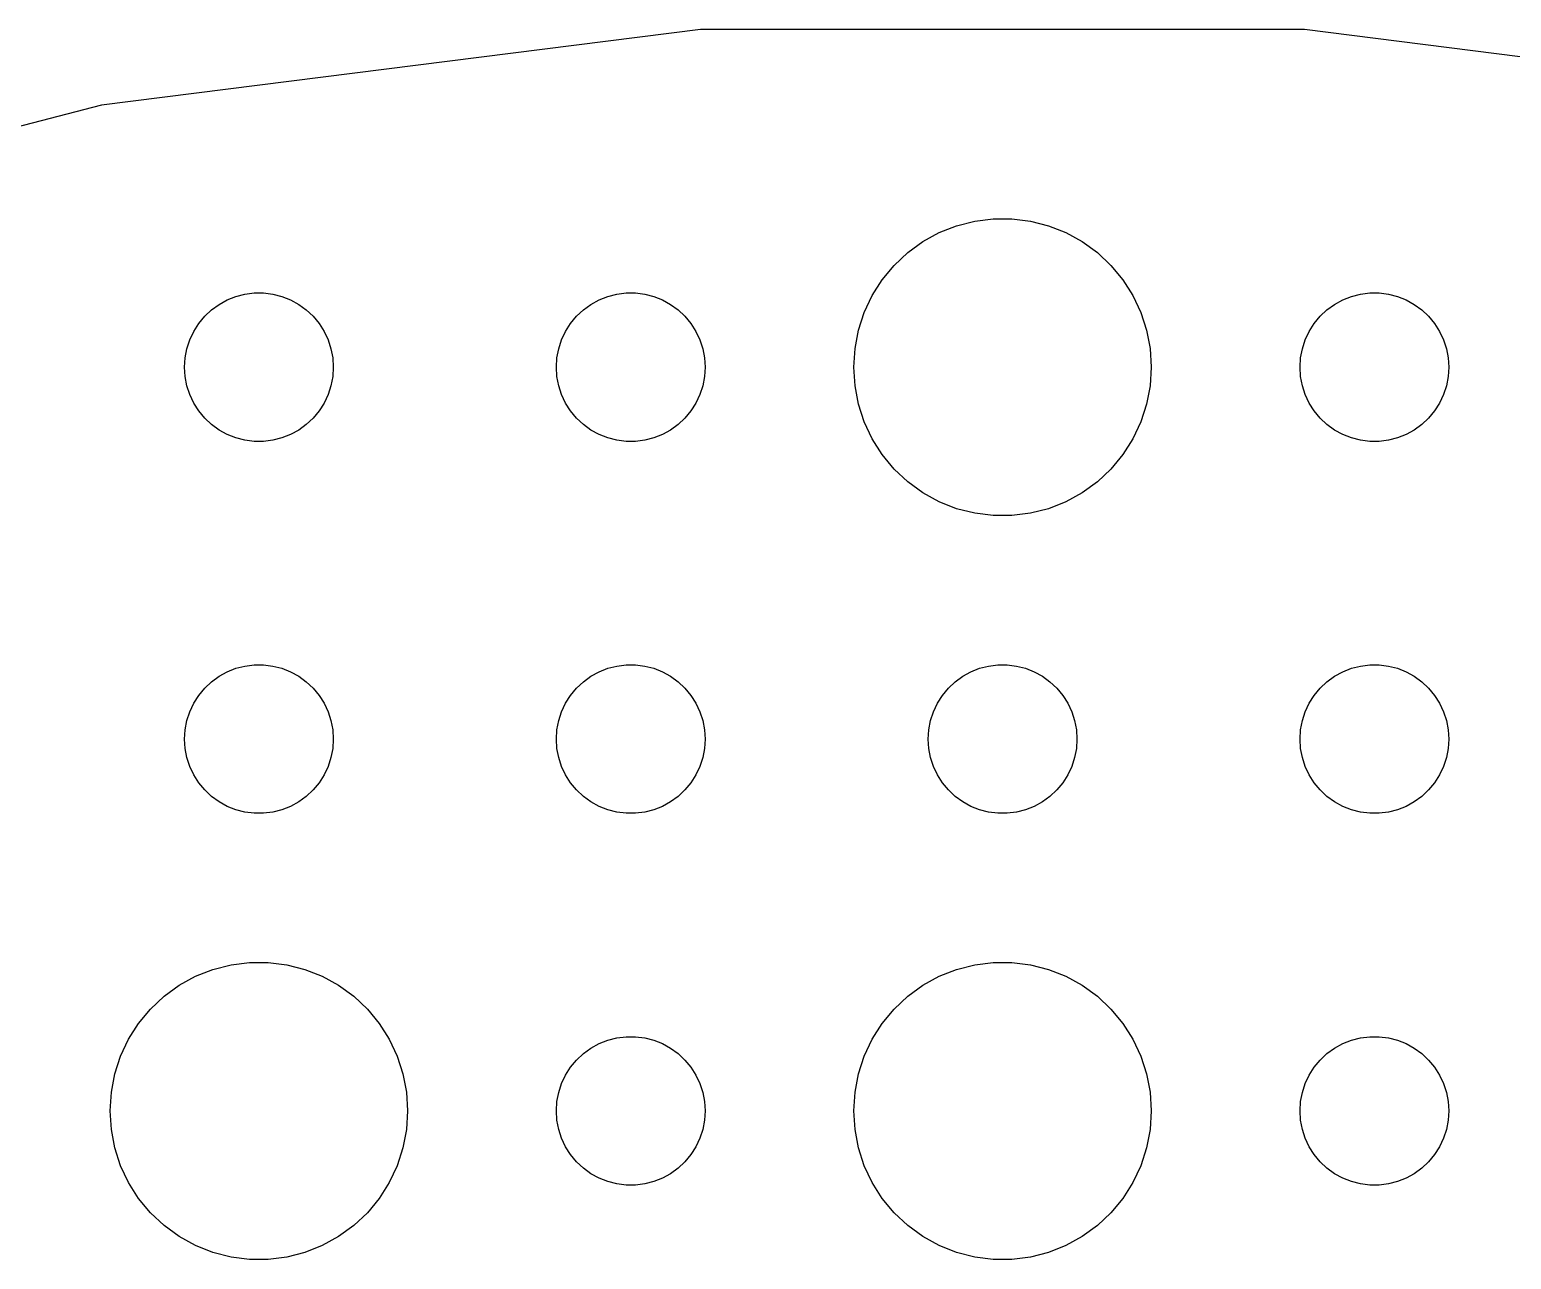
# Model space of a CAD drawing. Header units: metres. Extents: x -97 to 97, y -97 to 97.
# Drawn here: x -19.62 to 10.26, y 72.01 to 96.81 of the extents above; entities that cross this region are included whole.
import ezdxf

# ---------------------------------------------------------------- set-up
doc = ezdxf.new("R2010")
doc.units = ezdxf.units.M

msp = doc.modelspace()

# ---------------------------------------------------------------- linework, layer by layer
for p, q in [((-6.09067, 96.8086), (-18.176, 95.2819)), ((6.09067, 96.8086), (-6.09067, 96.8086)), ((18.176, 95.2819), (6.09067, 96.8086)), ((-18.176, 95.2819), (-29.9746, 92.2525)), ((-0.56213, 92.9469), (-0.18837, 92.9941)), ((-0.18837, 92.9941), (0.18837, 92.9941)), ((0.18837, 92.9941), (0.56213, 92.9469)), ((-1.60747, 92.533), (-1.27733, 92.7145)), ((-1.27733, 92.7145), (-0.92705, 92.8532)), ((-0.92705, 92.8532), (-0.56213, 92.9469)), ((0.56213, 92.9469), (0.92705, 92.8532)), ((0.92705, 92.8532), (1.27733, 92.7145)), ((1.27733, 92.7145), (1.60747, 92.533)), ((-1.91226, 92.3115), (-1.60747, 92.533)), ((1.60747, 92.533), (1.91226, 92.3115)), ((-2.1869, 92.0536), (-1.91226, 92.3115)), ((1.91226, 92.3115), (2.1869, 92.0536)), ((-2.62891, 91.4453), (-2.42705, 91.7634)), ((-2.42705, 91.7634), (-2.1869, 92.0536)), ((2.1869, 92.0536), (2.42705, 91.7634)), ((2.42705, 91.7634), (2.62891, 91.4453)), ((-15.4635, 91.4266), (-15.2811, 91.4734)), ((-15.2811, 91.4734), (-15.0942, 91.497)), ((-15.0942, 91.497), (-14.9058, 91.497)), ((-14.9058, 91.497), (-14.7189, 91.4734)), ((-14.7189, 91.4734), (-14.5365, 91.4266)), ((-7.96352, 91.4266), (-7.78107, 91.4734)), ((-7.78107, 91.4734), (-7.59418, 91.497)), ((-7.59418, 91.497), (-7.40581, 91.497)), ((-7.40581, 91.497), (-7.21892, 91.4734)), ((-7.21892, 91.4734), (-7.03647, 91.4266)), ((7.03647, 91.4266), (7.21892, 91.4734)), ((7.21892, 91.4734), (7.40581, 91.497)), ((7.40581, 91.497), (7.59418, 91.497)), ((7.59418, 91.497), (7.78107, 91.4734)), ((7.78107, 91.4734), (7.96352, 91.4266)), ((-15.9561, 91.1558), (-15.8037, 91.2665)), ((-15.8037, 91.2665), (-15.6387, 91.3572)), ((-15.6387, 91.3572), (-15.4635, 91.4266)), ((-14.5365, 91.4266), (-14.3613, 91.3572)), ((-14.3613, 91.3572), (-14.1963, 91.2665)), ((-14.1963, 91.2665), (-14.0439, 91.1558)), ((-8.45613, 91.1558), (-8.30373, 91.2665)), ((-8.30373, 91.2665), (-8.13866, 91.3572)), ((-8.13866, 91.3572), (-7.96352, 91.4266)), ((-7.03647, 91.4266), (-6.86133, 91.3572)), ((-6.86133, 91.3572), (-6.69626, 91.2665)), ((-6.69626, 91.2665), (-6.54385, 91.1558)), ((-2.78932, 91.1044), (-2.62891, 91.4453)), ((2.62891, 91.4453), (2.78932, 91.1044)), ((6.54385, 91.1558), (6.69626, 91.2665)), ((6.69626, 91.2665), (6.86133, 91.3572)), ((6.86133, 91.3572), (7.03647, 91.4266)), ((7.96352, 91.4266), (8.13866, 91.3572)), ((8.13866, 91.3572), (8.30373, 91.2665)), ((8.30373, 91.2665), (8.45613, 91.1558)), ((-16.3145, 90.7226), (-16.2135, 90.8817)), ((-16.2135, 90.8817), (-16.0934, 91.0268)), ((-16.0934, 91.0268), (-15.9561, 91.1558)), ((-14.0439, 91.1558), (-13.9065, 91.0268)), ((-13.9065, 91.0268), (-13.7865, 90.8817)), ((-13.7865, 90.8817), (-13.6855, 90.7226)), ((-8.81445, 90.7226), (-8.71352, 90.8817)), ((-8.71352, 90.8817), (-8.59344, 91.0268)), ((-8.59344, 91.0268), (-8.45613, 91.1558)), ((-6.54385, 91.1558), (-6.40654, 91.0268)), ((-6.40654, 91.0268), (-6.28647, 90.8817)), ((-6.28647, 90.8817), (-6.18553, 90.7226)), ((-2.90575, 90.7461), (-2.78932, 91.1044)), ((2.78932, 91.1044), (2.90575, 90.7461)), ((6.18553, 90.7226), (6.28647, 90.8817)), ((6.28647, 90.8817), (6.40654, 91.0268)), ((6.40654, 91.0268), (6.54385, 91.1558)), ((8.45613, 91.1558), (8.59344, 91.0268)), ((8.59344, 91.0268), (8.71352, 90.8817)), ((8.71352, 90.8817), (8.81445, 90.7226)), ((-16.3947, 90.5522), (-16.3145, 90.7226)), ((-13.6855, 90.7226), (-13.6053, 90.5522)), ((-8.89465, 90.5522), (-8.81445, 90.7226)), ((-6.18553, 90.7226), (-6.10533, 90.5522)), ((-2.97633, 90.376), (-2.90575, 90.7461)), ((2.90575, 90.7461), (2.97633, 90.376)), ((6.10533, 90.5522), (6.18553, 90.7226)), ((8.81445, 90.7226), (8.89465, 90.5522)), ((-16.4882, 90.188), (-16.4529, 90.373)), ((-16.4529, 90.373), (-16.3947, 90.5522)), ((-13.6053, 90.5522), (-13.5471, 90.373)), ((-13.5471, 90.373), (-13.5118, 90.188)), ((-8.98816, 90.188), (-8.95287, 90.373)), ((-8.95287, 90.373), (-8.89465, 90.5522)), ((-6.10533, 90.5522), (-6.04712, 90.373)), ((-6.04712, 90.373), (-6.01183, 90.188)), ((-3, 90), (-2.97633, 90.376)), ((2.97633, 90.376), (3, 90)), ((6.01183, 90.188), (6.04712, 90.373)), ((6.04712, 90.373), (6.10533, 90.5522)), ((8.89465, 90.5522), (8.95287, 90.373)), ((8.95287, 90.373), (8.98816, 90.188)), ((-16.5, 90), (-16.4882, 90.188)), ((-16.4882, 89.812), (-16.5, 90)), ((-13.5118, 90.188), (-13.5, 90)), ((-13.5, 90), (-13.5118, 89.812)), ((-9, 90), (-8.98816, 90.188)), ((-8.98816, 89.812), (-9, 90)), ((-6.01183, 90.188), (-6, 90)), ((-6, 90), (-6.01183, 89.812)), ((-2.97633, 89.624), (-3, 90)), ((3, 90), (2.97633, 89.624)), ((6, 90), (6.01183, 90.188)), ((6.01183, 89.812), (6, 90)), ((8.98816, 90.188), (9, 90)), ((9, 90), (8.98816, 89.812)), ((-16.4529, 89.627), (-16.4882, 89.812)), ((-13.5118, 89.812), (-13.5471, 89.627)), ((-8.95287, 89.627), (-8.98816, 89.812)), ((-6.01183, 89.812), (-6.04712, 89.627)), ((6.04712, 89.627), (6.01183, 89.812)), ((8.98816, 89.812), (8.95287, 89.627)), ((-16.3947, 89.4478), (-16.4529, 89.627)), ((-16.3145, 89.2774), (-16.3947, 89.4478)), ((-13.6053, 89.4478), (-13.6855, 89.2774)), ((-13.5471, 89.627), (-13.6053, 89.4478)), ((-8.89465, 89.4478), (-8.95287, 89.627)), ((-8.81445, 89.2774), (-8.89465, 89.4478)), ((-6.10533, 89.4478), (-6.18553, 89.2774)), ((-6.04712, 89.627), (-6.10533, 89.4478)), ((-2.90575, 89.2539), (-2.97633, 89.624)), ((2.97633, 89.624), (2.90575, 89.2539)), ((6.10533, 89.4478), (6.04712, 89.627)), ((6.18553, 89.2774), (6.10533, 89.4478)), ((8.89465, 89.4478), (8.81445, 89.2774)), ((8.95287, 89.627), (8.89465, 89.4478)), ((-16.2135, 89.1183), (-16.3145, 89.2774)), ((-16.0934, 88.9732), (-16.2135, 89.1183)), ((-13.7865, 89.1183), (-13.9065, 88.9732)), ((-13.6855, 89.2774), (-13.7865, 89.1183)), ((-8.71352, 89.1183), (-8.81445, 89.2774)), ((-8.59344, 88.9732), (-8.71352, 89.1183)), ((-6.28647, 89.1183), (-6.40654, 88.9732)), ((-6.18553, 89.2774), (-6.28647, 89.1183)), ((-2.78932, 88.8956), (-2.90575, 89.2539)), ((2.90575, 89.2539), (2.78932, 88.8956)), ((6.28647, 89.1183), (6.18553, 89.2774)), ((6.40654, 88.9732), (6.28647, 89.1183)), ((8.71352, 89.1183), (8.59344, 88.9732)), ((8.81445, 89.2774), (8.71352, 89.1183)), ((-15.9561, 88.8442), (-16.0934, 88.9732)), ((-15.8037, 88.7335), (-15.9561, 88.8442)), ((-14.0439, 88.8442), (-14.1963, 88.7335)), ((-13.9065, 88.9732), (-14.0439, 88.8442)), ((-8.45613, 88.8442), (-8.59344, 88.9732)), ((-8.30373, 88.7335), (-8.45613, 88.8442)), ((-6.54385, 88.8442), (-6.69626, 88.7335)), ((-6.40654, 88.9732), (-6.54385, 88.8442)), ((-2.62891, 88.5547), (-2.78932, 88.8956)), ((2.78932, 88.8956), (2.62891, 88.5547)), ((6.54385, 88.8442), (6.40654, 88.9732)), ((6.69626, 88.7335), (6.54385, 88.8442)), ((8.45613, 88.8442), (8.30373, 88.7335)), ((8.59344, 88.9732), (8.45613, 88.8442)), ((-15.6387, 88.6428), (-15.8037, 88.7335)), ((-15.4635, 88.5734), (-15.6387, 88.6428)), ((-15.2811, 88.5266), (-15.4635, 88.5734)), ((-15.0942, 88.503), (-15.2811, 88.5266)), ((-14.9058, 88.503), (-15.0942, 88.503)), ((-14.7189, 88.5266), (-14.9058, 88.503)), ((-14.5365, 88.5734), (-14.7189, 88.5266)), ((-14.3613, 88.6428), (-14.5365, 88.5734)), ((-14.1963, 88.7335), (-14.3613, 88.6428)), ((-8.13866, 88.6428), (-8.30373, 88.7335)), ((-7.96352, 88.5734), (-8.13866, 88.6428)), ((-7.78107, 88.5266), (-7.96352, 88.5734)), ((-7.59418, 88.503), (-7.78107, 88.5266)), ((-7.40581, 88.503), (-7.59418, 88.503)), ((-7.21892, 88.5266), (-7.40581, 88.503)), ((-7.03647, 88.5734), (-7.21892, 88.5266)), ((-6.86133, 88.6428), (-7.03647, 88.5734)), ((-6.69626, 88.7335), (-6.86133, 88.6428)), ((-2.42705, 88.2366), (-2.62891, 88.5547)), ((2.62891, 88.5547), (2.42705, 88.2366)), ((6.86133, 88.6428), (6.69626, 88.7335)), ((7.03647, 88.5734), (6.86133, 88.6428)), ((7.21892, 88.5266), (7.03647, 88.5734)), ((7.40581, 88.503), (7.21892, 88.5266)), ((7.59418, 88.503), (7.40581, 88.503)), ((7.78107, 88.5266), (7.59418, 88.503)), ((7.96352, 88.5734), (7.78107, 88.5266)), ((8.13866, 88.6428), (7.96352, 88.5734)), ((8.30373, 88.7335), (8.13866, 88.6428)), ((-2.1869, 87.9464), (-2.42705, 88.2366)), ((2.42705, 88.2366), (2.1869, 87.9464)), ((-1.91226, 87.6885), (-2.1869, 87.9464)), ((2.1869, 87.9464), (1.91226, 87.6885)), ((-1.60747, 87.467), (-1.91226, 87.6885)), ((1.91226, 87.6885), (1.60747, 87.467)), ((-1.27733, 87.2855), (-1.60747, 87.467)), ((-0.92705, 87.1468), (-1.27733, 87.2855)), ((1.27733, 87.2855), (0.92705, 87.1468)), ((1.60747, 87.467), (1.27733, 87.2855)), ((-0.56213, 87.0531), (-0.92705, 87.1468)), ((-0.18837, 87.0059), (-0.56213, 87.0531)), ((0.18837, 87.0059), (-0.18837, 87.0059)), ((0.56213, 87.0531), (0.18837, 87.0059)), ((0.92705, 87.1468), (0.56213, 87.0531)), ((-15.2811, 83.9734), (-15.0942, 83.997)), ((-15.0942, 83.997), (-14.9058, 83.997)), ((-14.9058, 83.997), (-14.7189, 83.9734)), ((-7.78107, 83.9734), (-7.59418, 83.997)), ((-7.59418, 83.997), (-7.40581, 83.997)), ((-7.40581, 83.997), (-7.21892, 83.9734)), ((-0.28107, 83.9734), (-0.09418, 83.997)), ((-0.09418, 83.997), (0.09418, 83.997)), ((0.09418, 83.997), (0.28107, 83.9734)), ((7.21892, 83.9734), (7.40581, 83.997)), ((7.40581, 83.997), (7.59418, 83.997)), ((7.59418, 83.997), (7.78107, 83.9734)), ((-15.9561, 83.6558), (-15.8037, 83.7665)), ((-15.8037, 83.7665), (-15.6387, 83.8572)), ((-15.6387, 83.8572), (-15.4635, 83.9266)), ((-15.4635, 83.9266), (-15.2811, 83.9734)), ((-14.7189, 83.9734), (-14.5365, 83.9266)), ((-14.5365, 83.9266), (-14.3613, 83.8572)), ((-14.3613, 83.8572), (-14.1963, 83.7665)), ((-14.1963, 83.7665), (-14.0439, 83.6558)), ((-8.45613, 83.6558), (-8.30373, 83.7665)), ((-8.30373, 83.7665), (-8.13866, 83.8572)), ((-8.13866, 83.8572), (-7.96352, 83.9266)), ((-7.96352, 83.9266), (-7.78107, 83.9734)), ((-7.21892, 83.9734), (-7.03647, 83.9266)), ((-7.03647, 83.9266), (-6.86133, 83.8572)), ((-6.86133, 83.8572), (-6.69626, 83.7665)), ((-6.69626, 83.7665), (-6.54385, 83.6558)), ((-0.95613, 83.6558), (-0.80373, 83.7665)), ((-0.80373, 83.7665), (-0.63866, 83.8572)), ((-0.63866, 83.8572), (-0.46352, 83.9266)), ((-0.46352, 83.9266), (-0.28107, 83.9734)), ((0.28107, 83.9734), (0.46352, 83.9266)), ((0.46352, 83.9266), (0.63866, 83.8572)), ((0.63866, 83.8572), (0.80373, 83.7665)), ((0.80373, 83.7665), (0.95613, 83.6558)), ((6.54385, 83.6558), (6.69626, 83.7665)), ((6.69626, 83.7665), (6.86133, 83.8572)), ((6.86133, 83.8572), (7.03647, 83.9266)), ((7.03647, 83.9266), (7.21892, 83.9734)), ((7.78107, 83.9734), (7.96352, 83.9266)), ((7.96352, 83.9266), (8.13866, 83.8572)), ((8.13866, 83.8572), (8.30373, 83.7665)), ((8.30373, 83.7665), (8.45613, 83.6558)), ((-16.2135, 83.3817), (-16.0934, 83.5268)), ((-16.0934, 83.5268), (-15.9561, 83.6558)), ((-14.0439, 83.6558), (-13.9065, 83.5268)), ((-13.9065, 83.5268), (-13.7865, 83.3817)), ((-8.71352, 83.3817), (-8.59344, 83.5268)), ((-8.59344, 83.5268), (-8.45613, 83.6558)), ((-6.54385, 83.6558), (-6.40654, 83.5268)), ((-6.40654, 83.5268), (-6.28647, 83.3817)), ((-1.21352, 83.3817), (-1.09344, 83.5268)), ((-1.09344, 83.5268), (-0.95613, 83.6558)), ((0.95613, 83.6558), (1.09344, 83.5268)), ((1.09344, 83.5268), (1.21352, 83.3817)), ((6.28647, 83.3817), (6.40654, 83.5268)), ((6.40654, 83.5268), (6.54385, 83.6558)), ((8.45613, 83.6558), (8.59344, 83.5268)), ((8.59344, 83.5268), (8.71352, 83.3817)), ((-16.3947, 83.0522), (-16.3145, 83.2226)), ((-16.3145, 83.2226), (-16.2135, 83.3817)), ((-13.7865, 83.3817), (-13.6855, 83.2226)), ((-13.6855, 83.2226), (-13.6053, 83.0522)), ((-8.89465, 83.0522), (-8.81445, 83.2226)), ((-8.81445, 83.2226), (-8.71352, 83.3817)), ((-6.28647, 83.3817), (-6.18553, 83.2226)), ((-6.18553, 83.2226), (-6.10533, 83.0522)), ((-1.39465, 83.0522), (-1.31445, 83.2226)), ((-1.31445, 83.2226), (-1.21352, 83.3817)), ((1.21352, 83.3817), (1.31445, 83.2226)), ((1.31445, 83.2226), (1.39465, 83.0522)), ((6.10533, 83.0522), (6.18553, 83.2226)), ((6.18553, 83.2226), (6.28647, 83.3817)), ((8.71352, 83.3817), (8.81445, 83.2226)), ((8.81445, 83.2226), (8.89465, 83.0522)), ((-16.4882, 82.688), (-16.4529, 82.873)), ((-16.4529, 82.873), (-16.3947, 83.0522)), ((-13.6053, 83.0522), (-13.5471, 82.873)), ((-13.5471, 82.873), (-13.5118, 82.688)), ((-8.98816, 82.688), (-8.95287, 82.873)), ((-8.95287, 82.873), (-8.89465, 83.0522)), ((-6.10533, 83.0522), (-6.04712, 82.873)), ((-6.04712, 82.873), (-6.01183, 82.688)), ((-1.48816, 82.688), (-1.45287, 82.873)), ((-1.45287, 82.873), (-1.39465, 83.0522)), ((1.39465, 83.0522), (1.45287, 82.873)), ((1.45287, 82.873), (1.48816, 82.688)), ((6.01183, 82.688), (6.04712, 82.873)), ((6.04712, 82.873), (6.10533, 83.0522)), ((8.89465, 83.0522), (8.95287, 82.873)), ((8.95287, 82.873), (8.98816, 82.688)), ((-16.5, 82.5), (-16.4882, 82.688)), ((-16.4882, 82.312), (-16.5, 82.5)), ((-13.5118, 82.688), (-13.5, 82.5)), ((-13.5, 82.5), (-13.5118, 82.312)), ((-9, 82.5), (-8.98816, 82.688)), ((-8.98816, 82.312), (-9, 82.5)), ((-6.01183, 82.688), (-6, 82.5)), ((-6, 82.5), (-6.01183, 82.312)), ((-1.5, 82.5), (-1.48816, 82.688)), ((-1.48816, 82.312), (-1.5, 82.5)), ((1.48816, 82.688), (1.5, 82.5)), ((1.5, 82.5), (1.48816, 82.312)), ((6, 82.5), (6.01183, 82.688)), ((6.01183, 82.312), (6, 82.5)), ((8.98816, 82.688), (9, 82.5)), ((9, 82.5), (8.98816, 82.312)), ((-16.4529, 82.127), (-16.4882, 82.312)), ((-13.5118, 82.312), (-13.5471, 82.127)), ((-8.95287, 82.127), (-8.98816, 82.312)), ((-6.01183, 82.312), (-6.04712, 82.127)), ((-1.45287, 82.127), (-1.48816, 82.312)), ((1.48816, 82.312), (1.45287, 82.127)), ((6.04712, 82.127), (6.01183, 82.312)), ((8.98816, 82.312), (8.95287, 82.127)), ((-16.3947, 81.9478), (-16.4529, 82.127)), ((-16.3145, 81.7774), (-16.3947, 81.9478)), ((-13.6053, 81.9478), (-13.6855, 81.7774)), ((-13.5471, 82.127), (-13.6053, 81.9478)), ((-8.89465, 81.9478), (-8.95287, 82.127)), ((-8.81445, 81.7774), (-8.89465, 81.9478)), ((-6.10533, 81.9478), (-6.18553, 81.7774)), ((-6.04712, 82.127), (-6.10533, 81.9478)), ((-1.39465, 81.9478), (-1.45287, 82.127)), ((-1.31445, 81.7774), (-1.39465, 81.9478)), ((1.39465, 81.9478), (1.31445, 81.7774)), ((1.45287, 82.127), (1.39465, 81.9478)), ((6.10533, 81.9478), (6.04712, 82.127)), ((6.18553, 81.7774), (6.10533, 81.9478)), ((8.89465, 81.9478), (8.81445, 81.7774)), ((8.95287, 82.127), (8.89465, 81.9478)), ((-16.2135, 81.6183), (-16.3145, 81.7774)), ((-16.0934, 81.4732), (-16.2135, 81.6183)), ((-13.7865, 81.6183), (-13.9065, 81.4732)), ((-13.6855, 81.7774), (-13.7865, 81.6183)), ((-8.71352, 81.6183), (-8.81445, 81.7774)), ((-8.59344, 81.4732), (-8.71352, 81.6183)), ((-6.28647, 81.6183), (-6.40654, 81.4732)), ((-6.18553, 81.7774), (-6.28647, 81.6183)), ((-1.21352, 81.6183), (-1.31445, 81.7774)), ((-1.09344, 81.4732), (-1.21352, 81.6183)), ((1.21352, 81.6183), (1.09344, 81.4732)), ((1.31445, 81.7774), (1.21352, 81.6183)), ((6.28647, 81.6183), (6.18553, 81.7774)), ((6.40654, 81.4732), (6.28647, 81.6183)), ((8.71352, 81.6183), (8.59344, 81.4732)), ((8.81445, 81.7774), (8.71352, 81.6183)), ((-15.9561, 81.3442), (-16.0934, 81.4732)), ((-15.8037, 81.2335), (-15.9561, 81.3442)), ((-14.0439, 81.3442), (-14.1963, 81.2335)), ((-13.9065, 81.4732), (-14.0439, 81.3442)), ((-8.45613, 81.3442), (-8.59344, 81.4732)), ((-8.30373, 81.2335), (-8.45613, 81.3442)), ((-6.54385, 81.3442), (-6.69626, 81.2335)), ((-6.40654, 81.4732), (-6.54385, 81.3442)), ((-0.95613, 81.3442), (-1.09344, 81.4732)), ((-0.80373, 81.2335), (-0.95613, 81.3442)), ((0.95613, 81.3442), (0.80373, 81.2335)), ((1.09344, 81.4732), (0.95613, 81.3442)), ((6.54385, 81.3442), (6.40654, 81.4732)), ((6.69626, 81.2335), (6.54385, 81.3442)), ((8.45613, 81.3442), (8.30373, 81.2335)), ((8.59344, 81.4732), (8.45613, 81.3442)), ((-15.6387, 81.1428), (-15.8037, 81.2335)), ((-15.4635, 81.0734), (-15.6387, 81.1428)), ((-15.2811, 81.0266), (-15.4635, 81.0734)), ((-15.0942, 81.003), (-15.2811, 81.0266)), ((-14.9058, 81.003), (-15.0942, 81.003)), ((-14.7189, 81.0266), (-14.9058, 81.003)), ((-14.5365, 81.0734), (-14.7189, 81.0266)), ((-14.3613, 81.1428), (-14.5365, 81.0734)), ((-14.1963, 81.2335), (-14.3613, 81.1428)), ((-8.13866, 81.1428), (-8.30373, 81.2335)), ((-7.96352, 81.0734), (-8.13866, 81.1428)), ((-7.78107, 81.0266), (-7.96352, 81.0734)), ((-7.59418, 81.003), (-7.78107, 81.0266)), ((-7.40581, 81.003), (-7.59418, 81.003)), ((-7.21892, 81.0266), (-7.40581, 81.003)), ((-7.03647, 81.0734), (-7.21892, 81.0266)), ((-6.86133, 81.1428), (-7.03647, 81.0734)), ((-6.69626, 81.2335), (-6.86133, 81.1428)), ((-0.63866, 81.1428), (-0.80373, 81.2335)), ((-0.46352, 81.0734), (-0.63866, 81.1428)), ((-0.28107, 81.0266), (-0.46352, 81.0734)), ((-0.09418, 81.003), (-0.28107, 81.0266)), ((0.09418, 81.003), (-0.09418, 81.003)), ((0.28107, 81.0266), (0.09418, 81.003)), ((0.46352, 81.0734), (0.28107, 81.0266)), ((0.63866, 81.1428), (0.46352, 81.0734)), ((0.80373, 81.2335), (0.63866, 81.1428)), ((6.86133, 81.1428), (6.69626, 81.2335)), ((7.03647, 81.0734), (6.86133, 81.1428)), ((7.21892, 81.0266), (7.03647, 81.0734)), ((7.40581, 81.003), (7.21892, 81.0266)), ((7.59418, 81.003), (7.40581, 81.003)), ((7.78107, 81.0266), (7.59418, 81.003)), ((7.96352, 81.0734), (7.78107, 81.0266)), ((8.13866, 81.1428), (7.96352, 81.0734)), ((8.30373, 81.2335), (8.13866, 81.1428)), ((-16.6075, 77.533), (-16.2773, 77.7145)), ((-16.2773, 77.7145), (-15.927, 77.8532)), ((-15.927, 77.8532), (-15.5621, 77.9469)), ((-15.5621, 77.9469), (-15.1884, 77.9941)), ((-15.1884, 77.9941), (-14.8116, 77.9941)), ((-14.8116, 77.9941), (-14.4379, 77.9469)), ((-14.4379, 77.9469), (-14.0729, 77.8532)), ((-14.0729, 77.8532), (-13.7227, 77.7145)), ((-13.7227, 77.7145), (-13.3925, 77.533)), ((-1.60747, 77.533), (-1.27733, 77.7145)), ((-1.27733, 77.7145), (-0.92705, 77.8532)), ((-0.92705, 77.8532), (-0.56213, 77.9469)), ((-0.56213, 77.9469), (-0.18837, 77.9941)), ((-0.18837, 77.9941), (0.18837, 77.9941)), ((0.18837, 77.9941), (0.56213, 77.9469)), ((0.56213, 77.9469), (0.92705, 77.8532)), ((0.92705, 77.8532), (1.27733, 77.7145)), ((1.27733, 77.7145), (1.60747, 77.533)), ((-16.9123, 77.3115), (-16.6075, 77.533)), ((-13.3925, 77.533), (-13.0877, 77.3115)), ((-1.91226, 77.3115), (-1.60747, 77.533)), ((1.60747, 77.533), (1.91226, 77.3115)), ((-17.1869, 77.0536), (-16.9123, 77.3115)), ((-13.0877, 77.3115), (-12.8131, 77.0536)), ((-2.1869, 77.0536), (-1.91226, 77.3115)), ((1.91226, 77.3115), (2.1869, 77.0536)), ((-17.427, 76.7634), (-17.1869, 77.0536)), ((-12.8131, 77.0536), (-12.5729, 76.7634)), ((-2.42705, 76.7634), (-2.1869, 77.0536)), ((2.1869, 77.0536), (2.42705, 76.7634)), ((-17.6289, 76.4453), (-17.427, 76.7634)), ((-12.5729, 76.7634), (-12.3711, 76.4453)), ((-2.62891, 76.4453), (-2.42705, 76.7634)), ((2.42705, 76.7634), (2.62891, 76.4453)), ((-17.7893, 76.1044), (-17.6289, 76.4453)), ((-12.3711, 76.4453), (-12.2107, 76.1044)), ((-8.45613, 76.1558), (-8.30373, 76.2665)), ((-8.30373, 76.2665), (-8.13866, 76.3572)), ((-8.13866, 76.3572), (-7.96352, 76.4266)), ((-7.96352, 76.4266), (-7.78107, 76.4734)), ((-7.78107, 76.4734), (-7.59418, 76.497)), ((-7.59418, 76.497), (-7.40581, 76.497)), ((-7.40581, 76.497), (-7.21892, 76.4734)), ((-7.21892, 76.4734), (-7.03647, 76.4266)), ((-7.03647, 76.4266), (-6.86133, 76.3572)), ((-6.86133, 76.3572), (-6.69626, 76.2665)), ((-6.69626, 76.2665), (-6.54385, 76.1558)), ((-2.78932, 76.1044), (-2.62891, 76.4453)), ((2.62891, 76.4453), (2.78932, 76.1044)), ((6.54385, 76.1558), (6.69626, 76.2665)), ((6.69626, 76.2665), (6.86133, 76.3572)), ((6.86133, 76.3572), (7.03647, 76.4266)), ((7.03647, 76.4266), (7.21892, 76.4734)), ((7.21892, 76.4734), (7.40581, 76.497)), ((7.40581, 76.497), (7.59418, 76.497)), ((7.59418, 76.497), (7.78107, 76.4734)), ((7.78107, 76.4734), (7.96352, 76.4266)), ((7.96352, 76.4266), (8.13866, 76.3572)), ((8.13866, 76.3572), (8.30373, 76.2665)), ((8.30373, 76.2665), (8.45613, 76.1558)), ((-17.9057, 75.7461), (-17.7893, 76.1044)), ((-12.2107, 76.1044), (-12.0942, 75.7461)), ((-8.71352, 75.8817), (-8.59344, 76.0268)), ((-8.59344, 76.0268), (-8.45613, 76.1558)), ((-6.54385, 76.1558), (-6.40654, 76.0268)), ((-6.40654, 76.0268), (-6.28647, 75.8817)), ((-2.90575, 75.7461), (-2.78932, 76.1044)), ((2.78932, 76.1044), (2.90575, 75.7461)), ((6.28647, 75.8817), (6.40654, 76.0268)), ((6.40654, 76.0268), (6.54385, 76.1558)), ((8.45613, 76.1558), (8.59344, 76.0268)), ((8.59344, 76.0268), (8.71352, 75.8817)), ((-17.9763, 75.376), (-17.9057, 75.7461)), ((-12.0942, 75.7461), (-12.0237, 75.376)), ((-8.89465, 75.5522), (-8.81445, 75.7226)), ((-8.81445, 75.7226), (-8.71352, 75.8817)), ((-6.28647, 75.8817), (-6.18553, 75.7226)), ((-6.18553, 75.7226), (-6.10533, 75.5522)), ((-2.97633, 75.376), (-2.90575, 75.7461)), ((2.90575, 75.7461), (2.97633, 75.376)), ((6.10533, 75.5522), (6.18553, 75.7226)), ((6.18553, 75.7226), (6.28647, 75.8817)), ((8.71352, 75.8817), (8.81445, 75.7226)), ((8.81445, 75.7226), (8.89465, 75.5522)), ((-18, 75), (-17.9763, 75.376)), ((-12.0237, 75.376), (-12, 75)), ((-8.98816, 75.188), (-8.95287, 75.373)), ((-8.95287, 75.373), (-8.89465, 75.5522)), ((-6.10533, 75.5522), (-6.04712, 75.373)), ((-6.04712, 75.373), (-6.01183, 75.188)), ((-3, 75), (-2.97633, 75.376)), ((2.97633, 75.376), (3, 75)), ((6.01183, 75.188), (6.04712, 75.373)), ((6.04712, 75.373), (6.10533, 75.5522)), ((8.89465, 75.5522), (8.95287, 75.373)), ((8.95287, 75.373), (8.98816, 75.188)), ((-9, 75), (-8.98816, 75.188)), ((-6.01183, 75.188), (-6, 75)), ((6, 75), (6.01183, 75.188)), ((8.98816, 75.188), (9, 75)), ((-17.9763, 74.624), (-18, 75)), ((-12, 75), (-12.0237, 74.624)), ((-8.98816, 74.812), (-9, 75)), ((-8.95287, 74.627), (-8.98816, 74.812)), ((-6.01183, 74.812), (-6.04712, 74.627)), ((-6, 75), (-6.01183, 74.812)), ((-2.97633, 74.624), (-3, 75)), ((3, 75), (2.97633, 74.624)), ((6.01183, 74.812), (6, 75)), ((6.04712, 74.627), (6.01183, 74.812)), ((8.98816, 74.812), (8.95287, 74.627)), ((9, 75), (8.98816, 74.812)), ((-17.9057, 74.2539), (-17.9763, 74.624)), ((-12.0237, 74.624), (-12.0942, 74.2539)), ((-8.89465, 74.4478), (-8.95287, 74.627)), ((-8.81445, 74.2774), (-8.89465, 74.4478)), ((-6.10533, 74.4478), (-6.18553, 74.2774)), ((-6.04712, 74.627), (-6.10533, 74.4478)), ((-2.90575, 74.2539), (-2.97633, 74.624)), ((2.97633, 74.624), (2.90575, 74.2539)), ((6.10533, 74.4478), (6.04712, 74.627)), ((6.18553, 74.2774), (6.10533, 74.4478)), ((8.89465, 74.4478), (8.81445, 74.2774)), ((8.95287, 74.627), (8.89465, 74.4478)), ((-17.7893, 73.8956), (-17.9057, 74.2539)), ((-12.0942, 74.2539), (-12.2107, 73.8956)), ((-8.71352, 74.1183), (-8.81445, 74.2774)), ((-6.18553, 74.2774), (-6.28647, 74.1183)), ((-2.78932, 73.8956), (-2.90575, 74.2539)), ((2.90575, 74.2539), (2.78932, 73.8956)), ((6.28647, 74.1183), (6.18553, 74.2774)), ((8.81445, 74.2774), (8.71352, 74.1183)), ((-17.6289, 73.5547), (-17.7893, 73.8956)), ((-12.2107, 73.8956), (-12.3711, 73.5547)), ((-8.59344, 73.9732), (-8.71352, 74.1183)), ((-8.45613, 73.8442), (-8.59344, 73.9732)), ((-8.30373, 73.7335), (-8.45613, 73.8442)), ((-6.54385, 73.8442), (-6.69626, 73.7335)), ((-6.40654, 73.9732), (-6.54385, 73.8442)), ((-6.28647, 74.1183), (-6.40654, 73.9732)), ((-2.62891, 73.5547), (-2.78932, 73.8956)), ((2.78932, 73.8956), (2.62891, 73.5547)), ((6.40654, 73.9732), (6.28647, 74.1183)), ((6.54385, 73.8442), (6.40654, 73.9732)), ((6.69626, 73.7335), (6.54385, 73.8442)), ((8.45613, 73.8442), (8.30373, 73.7335)), ((8.59344, 73.9732), (8.45613, 73.8442)), ((8.71352, 74.1183), (8.59344, 73.9732)), ((-17.427, 73.2366), (-17.6289, 73.5547)), ((-12.3711, 73.5547), (-12.5729, 73.2366)), ((-8.13866, 73.6428), (-8.30373, 73.7335)), ((-7.96352, 73.5734), (-8.13866, 73.6428)), ((-7.78107, 73.5266), (-7.96352, 73.5734)), ((-7.59418, 73.503), (-7.78107, 73.5266)), ((-7.21892, 73.5266), (-7.40581, 73.503)), ((-7.03647, 73.5734), (-7.21892, 73.5266)), ((-6.86133, 73.6428), (-7.03647, 73.5734)), ((-6.69626, 73.7335), (-6.86133, 73.6428)), ((-2.42705, 73.2366), (-2.62891, 73.5547)), ((2.62891, 73.5547), (2.42705, 73.2366)), ((6.86133, 73.6428), (6.69626, 73.7335)), ((7.03647, 73.5734), (6.86133, 73.6428)), ((7.21892, 73.5266), (7.03647, 73.5734)), ((7.40581, 73.503), (7.21892, 73.5266)), ((7.78107, 73.5266), (7.59418, 73.503)), ((7.96352, 73.5734), (7.78107, 73.5266)), ((8.13866, 73.6428), (7.96352, 73.5734)), ((8.30373, 73.7335), (8.13866, 73.6428)), ((-17.1869, 72.9464), (-17.427, 73.2366)), ((-12.5729, 73.2366), (-12.8131, 72.9464)), ((-7.40581, 73.503), (-7.59418, 73.503)), ((-2.1869, 72.9464), (-2.42705, 73.2366)), ((2.42705, 73.2366), (2.1869, 72.9464)), ((7.59418, 73.503), (7.40581, 73.503)), ((-16.9123, 72.6885), (-17.1869, 72.9464)), ((-12.8131, 72.9464), (-13.0877, 72.6885)), ((-1.91226, 72.6885), (-2.1869, 72.9464)), ((2.1869, 72.9464), (1.91226, 72.6885)), ((-16.6075, 72.467), (-16.9123, 72.6885)), ((-13.0877, 72.6885), (-13.3925, 72.467)), ((-1.60747, 72.467), (-1.91226, 72.6885)), ((1.91226, 72.6885), (1.60747, 72.467)), ((-16.2773, 72.2855), (-16.6075, 72.467)), ((-13.3925, 72.467), (-13.7227, 72.2855)), ((-1.27733, 72.2855), (-1.60747, 72.467)), ((1.60747, 72.467), (1.27733, 72.2855)), ((-15.927, 72.1468), (-16.2773, 72.2855)), ((-15.5621, 72.0531), (-15.927, 72.1468)), ((-15.1884, 72.0059), (-15.5621, 72.0531)), ((-14.4379, 72.0531), (-14.8116, 72.0059)), ((-14.0729, 72.1468), (-14.4379, 72.0531)), ((-13.7227, 72.2855), (-14.0729, 72.1468)), ((-0.92705, 72.1468), (-1.27733, 72.2855)), ((-0.56213, 72.0531), (-0.92705, 72.1468)), ((-0.18837, 72.0059), (-0.56213, 72.0531)), ((0.56213, 72.0531), (0.18837, 72.0059)), ((0.92705, 72.1468), (0.56213, 72.0531)), ((1.27733, 72.2855), (0.92705, 72.1468)), ((-14.8116, 72.0059), (-15.1884, 72.0059)), ((0.18837, 72.0059), (-0.18837, 72.0059))]:
    msp.add_line(p, q)

doc.saveas('drawing.dxf')
